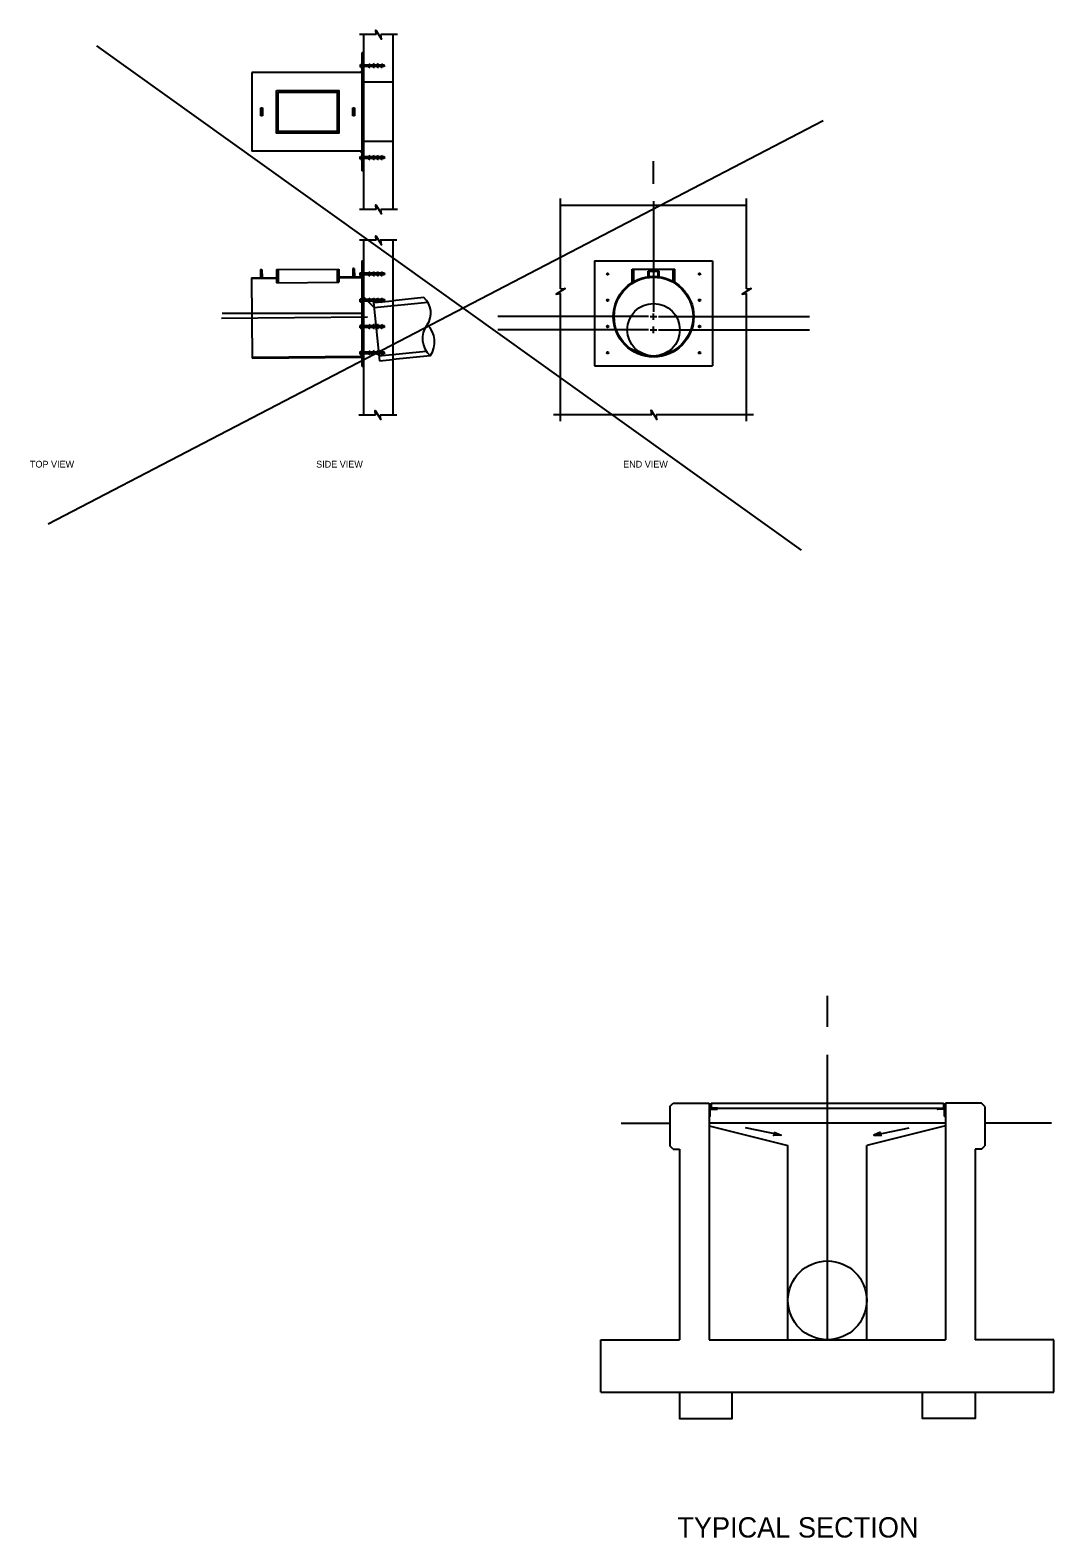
# Model space of a CAD drawing. Extents: x -531.6 to -454.3, y 353.9 to 412.6.
# Drawn here: x -480.25 to -454.26, y 354.81 to 393.07 of the extents above; entities that cross this region are included whole.
import ezdxf

# ---------------------------------------------------------------- set-up
doc = ezdxf.new("R2010")
doc.units = 0
for name, color, linetype in [('df_DETAIL', 7, 'Continuous'), ('df_NO-PLOT', 7, 'Continuous'), ('pp_PRESENTATION', 7, 'Continuous')]:
    doc.layers.add(name, color=color, linetype=linetype)

msp = doc.modelspace()

# ---------------------------------------------------------------- linework, layer by layer
at = {"layer": 'df_DETAIL'}
for p, q in [((-471.792, 392.953), (-471.792, 388.52)), ((-471.042, 392.953), (-471.042, 388.52)), ((-478.57, 392.669), (-460.68, 379.874)), ((-471.872, 392.194), (-471.873, 392.192)), ((-471.873, 392.192), (-471.873, 392.132)), ((-471.87, 392.198), (-471.836, 392.198)), ((-471.87, 392.18), (-471.836, 392.18)), ((-471.835, 392.194), (-471.834, 392.192)), ((-471.834, 392.495), (-471.834, 389.495)), ((-471.792, 392.495), (-471.834, 392.495)), ((-471.834, 392.192), (-471.834, 392.132)), ((-471.265, 392.183), (-471.831, 392.183)), ((-471.617, 392.213), (-471.674, 392.183)), ((-471.513, 392.213), (-471.569, 392.183)), ((-471.409, 392.213), (-471.465, 392.183)), ((-471.305, 392.213), (-471.361, 392.183)), ((-471.25, 392.162), (-471.265, 392.183)), ((-474.625, 391.995), (-474.625, 389.995)), ((-471.834, 391.995), (-474.625, 391.995)), ((-474.615, 389.995), (-474.615, 391.995)), ((-471.877, 391.995), (-471.834, 392.038)), ((-471.872, 392.129), (-471.873, 392.132)), ((-471.87, 392.143), (-471.836, 392.143)), ((-471.87, 392.125), (-471.836, 392.125)), ((-471.835, 392.129), (-471.834, 392.132)), ((-471.265, 392.141), (-471.831, 392.141)), ((-471.617, 392.111), (-471.674, 392.141)), ((-471.513, 392.111), (-471.569, 392.141)), ((-471.409, 392.111), (-471.465, 392.141)), ((-471.305, 392.111), (-471.361, 392.141)), ((-471.25, 392.162), (-471.265, 392.141)), ((-471.042, 391.745), (-471.792, 391.745)), ((-474.396, 391.099), (-474.355, 391.099)), ((-474.396, 390.891), (-474.396, 391.099)), ((-474.355, 391.099), (-474.355, 390.891)), ((-472.063, 391.099), (-472.021, 391.099)), ((-472.063, 390.891), (-472.063, 391.099)), ((-472.021, 391.099), (-472.021, 390.891)), ((-479.792, 380.541), (-460.124, 390.777)), ((-474.355, 390.891), (-474.396, 390.891)), ((-472.021, 390.891), (-472.063, 390.891)), ((-471.834, 389.995), (-474.625, 389.995)), ((-471.877, 389.995), (-471.834, 389.952)), ((-471.042, 390.245), (-471.792, 390.245)), ((-471.872, 389.861), (-471.873, 389.858)), ((-471.873, 389.798), (-471.873, 389.858)), ((-471.872, 389.796), (-471.873, 389.798)), ((-471.87, 389.865), (-471.836, 389.865)), ((-471.87, 389.847), (-471.836, 389.847)), ((-471.87, 389.81), (-471.836, 389.81)), ((-471.87, 389.792), (-471.836, 389.792)), ((-471.835, 389.861), (-471.834, 389.858)), ((-471.835, 389.796), (-471.834, 389.798)), ((-471.834, 389.798), (-471.834, 389.858)), ((-471.265, 389.849), (-471.831, 389.849)), ((-471.265, 389.808), (-471.831, 389.808)), ((-471.617, 389.879), (-471.674, 389.849)), ((-471.617, 389.778), (-471.674, 389.808)), ((-471.513, 389.879), (-471.569, 389.849)), ((-471.513, 389.778), (-471.569, 389.808)), ((-471.409, 389.879), (-471.465, 389.849)), ((-471.409, 389.778), (-471.465, 389.808)), ((-471.305, 389.879), (-471.361, 389.849)), ((-471.305, 389.778), (-471.361, 389.808)), ((-471.25, 389.828), (-471.265, 389.849)), ((-471.25, 389.828), (-471.265, 389.808)), ((-464.426, 389.168), (-464.426, 389.743)), ((-471.792, 389.495), (-471.834, 389.495)), ((-466.785, 388.63), (-462.067, 388.63)), ((-464.426, 388.727), (-464.426, 385.923)), ((-471.792, 387.734), (-471.792, 383.301)), ((-471.042, 387.734), (-471.042, 383.301)), ((-471.834, 387.21), (-471.834, 384.543)), ((-471.834, 387.21), (-471.792, 387.21)), ((-471.792, 387.21), (-471.792, 384.543)), ((-465.926, 387.214), (-465.926, 384.547)), ((-465.926, 387.214), (-462.926, 387.214)), ((-462.926, 387.214), (-462.926, 384.547)), ((-474.408, 386.996), (-474.367, 386.997)), ((-474.408, 386.996), (-474.406, 386.787)), ((-474.367, 386.997), (-474.364, 386.788)), ((-474.001, 386.99), (-472.417, 387.005)), ((-474.001, 386.99), (-473.997, 386.656)), ((-473.959, 386.992), (-473.956, 386.657)), ((-472.459, 387.005), (-472.456, 386.672)), ((-472.417, 387.005), (-472.414, 386.672)), ((-472.065, 387.02), (-472.063, 386.811)), ((-472.024, 387.02), (-472.065, 387.02)), ((-472.024, 387.02), (-472.021, 386.811)), ((-471.872, 386.909), (-471.873, 386.906)), ((-471.873, 386.847), (-471.873, 386.906)), ((-471.872, 386.844), (-471.873, 386.847)), ((-471.87, 386.913), (-471.836, 386.913)), ((-471.87, 386.895), (-471.836, 386.895)), ((-471.87, 386.858), (-471.836, 386.858)), ((-471.87, 386.84), (-471.836, 386.84)), ((-471.834, 386.909), (-471.834, 386.906)), ((-471.834, 386.847), (-471.834, 386.906)), ((-471.834, 386.844), (-471.834, 386.847)), ((-471.265, 386.897), (-471.831, 386.897)), ((-471.265, 386.856), (-471.831, 386.856)), ((-471.617, 386.927), (-471.673, 386.897)), ((-471.617, 386.826), (-471.673, 386.856)), ((-471.513, 386.927), (-471.569, 386.897)), ((-471.513, 386.826), (-471.569, 386.856)), ((-471.408, 386.927), (-471.465, 386.897)), ((-471.408, 386.826), (-471.465, 386.856)), ((-471.304, 386.927), (-471.361, 386.897)), ((-471.304, 386.826), (-471.361, 386.856)), ((-471.25, 386.876), (-471.265, 386.897)), ((-471.25, 386.876), (-471.265, 386.856)), ((-464.967, 386.998), (-463.884, 386.998)), ((-464.967, 386.639), (-464.967, 386.998)), ((-464.926, 386.664), (-464.926, 386.998)), ((-464.564, 386.81), (-464.564, 386.948)), ((-464.564, 386.948), (-464.288, 386.948)), ((-464.542, 386.792), (-464.542, 386.948)), ((-464.309, 386.792), (-464.309, 386.948)), ((-464.288, 386.81), (-464.288, 386.948)), ((-463.926, 386.664), (-463.926, 386.998)), ((-463.884, 386.664), (-463.884, 386.998)), ((-474.635, 386.786), (-473.999, 386.792)), ((-474.635, 386.786), (-474.615, 384.744)), ((-474.635, 386.765), (-473.998, 386.771)), ((-473.997, 386.656), (-472.414, 386.672)), ((-472.415, 386.808), (-471.834, 386.814)), ((-472.415, 386.787), (-471.834, 386.793)), ((-471.872, 386.242), (-471.873, 386.24)), ((-471.873, 386.18), (-471.873, 386.24)), ((-471.872, 386.177), (-471.873, 386.18)), ((-471.87, 386.246), (-471.836, 386.246)), ((-471.87, 386.228), (-471.836, 386.228)), ((-471.87, 386.192), (-471.836, 386.192)), ((-471.87, 386.173), (-471.836, 386.173)), ((-471.834, 386.242), (-471.834, 386.24)), ((-471.834, 386.18), (-471.834, 386.24)), ((-471.834, 386.177), (-471.834, 386.18)), ((-471.265, 386.231), (-471.831, 386.231)), ((-471.265, 386.189), (-471.831, 386.189)), ((-471.792, 386.298), (-471.522, 386.028)), ((-471.617, 386.261), (-471.673, 386.231)), ((-471.617, 386.159), (-471.673, 386.189)), ((-471.513, 386.261), (-471.569, 386.231)), ((-471.513, 386.159), (-471.569, 386.189)), ((-471.534, 386.152), (-471.042, 386.201)), ((-471.534, 386.152), (-471.387, 384.676)), ((-471.522, 386.028), (-470.157, 386.164)), ((-471.408, 386.261), (-471.465, 386.231)), ((-471.408, 386.159), (-471.465, 386.189)), ((-471.304, 386.261), (-471.361, 386.231)), ((-471.304, 386.159), (-471.361, 386.189)), ((-471.25, 386.21), (-471.265, 386.231)), ((-471.25, 386.21), (-471.265, 386.189)), ((-470.255, 386.28), (-471.042, 386.201)), ((-475.394, 385.758), (-471.687, 385.795)), ((-471.834, 385.876), (-475.377, 385.876)), ((-464.551, 385.798), (-468.382, 385.798)), ((-464.509, 385.798), (-464.342, 385.798)), ((-464.426, 385.714), (-464.426, 385.881)), ((-464.301, 385.798), (-460.469, 385.798)), ((-471.872, 385.576), (-471.873, 385.573)), ((-471.873, 385.513), (-471.873, 385.573)), ((-471.872, 385.511), (-471.873, 385.513)), ((-471.87, 385.58), (-471.836, 385.58)), ((-471.87, 385.561), (-471.836, 385.561)), ((-471.87, 385.525), (-471.836, 385.525)), ((-471.87, 385.507), (-471.836, 385.507)), ((-471.834, 385.576), (-471.834, 385.573)), ((-471.834, 385.513), (-471.834, 385.573)), ((-471.834, 385.511), (-471.834, 385.513)), ((-471.265, 385.564), (-471.831, 385.564)), ((-471.265, 385.522), (-471.831, 385.522)), ((-471.617, 385.594), (-471.673, 385.564)), ((-471.617, 385.492), (-471.673, 385.522)), ((-471.513, 385.594), (-471.569, 385.564)), ((-471.513, 385.492), (-471.569, 385.522)), ((-471.408, 385.594), (-471.465, 385.564)), ((-471.408, 385.492), (-471.465, 385.522)), ((-471.304, 385.594), (-471.361, 385.564)), ((-471.304, 385.492), (-471.361, 385.522)), ((-471.25, 385.543), (-471.265, 385.564)), ((-471.25, 385.543), (-471.265, 385.522)), ((-464.551, 385.464), (-468.382, 385.464)), ((-464.509, 385.464), (-464.342, 385.464)), ((-464.426, 385.38), (-464.426, 385.547)), ((-464.301, 385.464), (-460.469, 385.464)), ((-471.872, 384.909), (-471.873, 384.906)), ((-471.873, 384.847), (-471.873, 384.906)), ((-471.87, 384.913), (-471.836, 384.913)), ((-471.834, 384.909), (-471.834, 384.906)), ((-471.834, 384.847), (-471.834, 384.906)), ((-471.617, 384.927), (-471.673, 384.897)), ((-471.513, 384.927), (-471.569, 384.897)), ((-471.408, 384.927), (-471.465, 384.897)), ((-471.399, 384.8), (-470.198, 384.92)), ((-471.304, 384.927), (-471.361, 384.897)), ((-474.615, 384.765), (-471.834, 384.793)), ((-474.615, 384.744), (-471.834, 384.772)), ((-471.872, 384.844), (-471.873, 384.847)), ((-471.87, 384.895), (-471.836, 384.895)), ((-471.87, 384.858), (-471.836, 384.858)), ((-471.87, 384.84), (-471.836, 384.84)), ((-471.834, 384.844), (-471.834, 384.847)), ((-471.834, 384.543), (-471.792, 384.543)), ((-471.265, 384.897), (-471.831, 384.897)), ((-471.265, 384.856), (-471.831, 384.856)), ((-471.617, 384.826), (-471.673, 384.856)), ((-471.513, 384.826), (-471.569, 384.856)), ((-471.408, 384.826), (-471.465, 384.856)), ((-471.387, 384.676), (-471.042, 384.71)), ((-471.304, 384.826), (-471.361, 384.856)), ((-471.25, 384.876), (-471.265, 384.897)), ((-471.25, 384.876), (-471.265, 384.856)), ((-470.1, 384.805), (-471.042, 384.71)), ((-465.926, 384.547), (-462.926, 384.547)), ((-460.014, 367.772), (-460.014, 368.562)), ((-460.014, 359.834), (-460.014, 367.067)), ((-464.014, 365.75), (-463.931, 365.834)), ((-463.931, 365.834), (-463.014, 365.834)), ((-463.014, 365.834), (-463.014, 359.834)), ((-462.962, 365.834), (-457.066, 365.834)), ((-462.962, 365.834), (-462.962, 365.709)), ((-457.066, 365.834), (-457.066, 365.709)), ((-457.014, 365.834), (-457.014, 359.834)), ((-456.097, 365.834), (-457.014, 365.834)), ((-456.014, 365.75), (-456.097, 365.834)), ((-464.014, 365.75), (-464.014, 364.751)), ((-463.014, 365.5), (-462.998, 365.5)), ((-462.962, 365.709), (-457.066, 365.709)), ((-462.806, 365.693), (-462.806, 365.709)), ((-457.222, 365.693), (-457.222, 365.709)), ((-457.014, 365.5), (-457.029, 365.5)), ((-456.014, 365.75), (-456.014, 364.751)), ((-465.249, 365.334), (-464.6, 365.334)), ((-457.014, 365.334), (-463.014, 365.334)), ((-463.014, 365.261), (-461.014, 364.761)), ((-461.19, 365.022), (-462.093, 365.21)), ((-457.014, 365.261), (-459.014, 364.761)), ((-458.838, 365.022), (-457.934, 365.21)), ((-454.323, 365.334), (-455.428, 365.334)), ((-463.931, 364.668), (-464.014, 364.751)), ((-463.931, 364.668), (-463.764, 364.668)), ((-463.764, 364.668), (-463.764, 359.834)), ((-461.014, 359.834), (-461.014, 364.761)), ((-459.014, 359.834), (-459.014, 364.761)), ((-456.264, 364.668), (-456.264, 359.834)), ((-456.097, 364.668), (-456.264, 364.668)), ((-456.097, 364.668), (-456.014, 364.751)), ((-465.764, 358.501), (-465.764, 359.834)), ((-465.764, 359.834), (-463.764, 359.834)), ((-463.014, 359.834), (-457.014, 359.834)), ((-454.264, 359.834), (-456.264, 359.834)), ((-454.264, 358.501), (-454.264, 359.834)), ((-465.764, 358.501), (-454.264, 358.501))]:
    msp.add_line(p, q, dxfattribs=at)
for points in [[(-474, 391.537), (-472.417, 391.537), (-472.417, 390.453), (-474, 390.453)], [(-473.959, 391.495), (-472.459, 391.495), (-472.459, 390.495), (-473.959, 390.495)], [(-461.361, 365.099), (-461.19, 365.022), (-461.378, 365.019), (-461.369, 365.029), (-461.231, 365.03), (-461.357, 365.087), (-461.353, 365.075), (-461.273, 365.039), (-461.361, 365.038), (-461.352, 365.047), (-461.314, 365.048), (-461.349, 365.063), (-461.346, 365.054), (-461.378, 365.019), (-461.346, 365.054)], [(-461.361, 365.099), (-461.19, 365.022), (-461.378, 365.019), (-461.369, 365.029), (-461.231, 365.03), (-461.357, 365.087), (-461.353, 365.075), (-461.273, 365.039), (-461.361, 365.038), (-461.352, 365.047), (-461.314, 365.048), (-461.349, 365.063), (-461.346, 365.054), (-461.378, 365.019), (-461.346, 365.054)], [(-458.666, 365.099), (-458.838, 365.022), (-458.65, 365.019), (-458.658, 365.029), (-458.796, 365.03), (-458.671, 365.087), (-458.675, 365.075), (-458.755, 365.039), (-458.667, 365.038), (-458.676, 365.047), (-458.714, 365.048), (-458.679, 365.063), (-458.682, 365.054), (-458.65, 365.019), (-458.682, 365.054)], [(-458.666, 365.099), (-458.838, 365.022), (-458.65, 365.019), (-458.658, 365.029), (-458.796, 365.03), (-458.671, 365.087), (-458.675, 365.075), (-458.755, 365.039), (-458.667, 365.038), (-458.676, 365.047), (-458.714, 365.048), (-458.679, 365.063), (-458.682, 365.054), (-458.65, 365.019), (-458.682, 365.054)]]:
    msp.add_lwpolyline(points, close=True, dxfattribs=at)
for points in [[(-462.806, 365.709), (-463.014, 365.709)], [(-462.988, 365.511), (-462.988, 365.683), (-462.816, 365.683)], [(-457.222, 365.709), (-457.014, 365.709)], [(-457.04, 365.511), (-457.04, 365.683), (-457.212, 365.683)], [(-464.6, 365.334), (-464.014, 365.334)], [(-455.428, 365.334), (-456.014, 365.334)], [(-463.764, 358.501), (-463.764, 357.834), (-462.431, 357.834), (-462.431, 358.501)], [(-456.264, 358.501), (-456.264, 357.834), (-457.597, 357.834), (-457.597, 358.501)]]:
    msp.add_lwpolyline(points, dxfattribs=at)
for centre, radius in [((-465.592, 386.88), 0.0217), ((-464.426, 385.798), 1.022), ((-463.259, 386.88), 0.0217), ((-464.426, 385.798), 1.001), ((-465.592, 386.214), 0.0217), ((-464.426, 385.464), 0.667), ((-463.259, 386.214), 0.0217), ((-465.592, 385.547), 0.0217), ((-463.259, 385.547), 0.0217), ((-465.592, 384.88), 0.0217), ((-463.259, 384.88), 0.0217), ((-460.014, 360.834), 1)]:
    msp.add_circle(centre, radius, dxfattribs=at)
for centre, radius, start, end in [((-471.856, 392.189), 0.0173, 148.1092, 211.8908), ((-471.808, 392.162), 0.0651, 163.7398, 196.2602), ((-471.851, 392.189), 0.0173, 328.1092, 31.8908), ((-471.899, 392.162), 0.0651, 343.7398, 16.2602), ((-471.856, 392.134), 0.0173, 148.1092, 211.8908), ((-471.851, 392.134), 0.0173, 328.1092, 31.8908), ((-471.856, 389.856), 0.0173, 148.1092, 211.8908), ((-471.808, 389.828), 0.0651, 163.7398, 196.2602), ((-471.856, 389.801), 0.0173, 148.1092, 211.8908), ((-471.851, 389.856), 0.0173, 328.1092, 31.8908), ((-471.899, 389.828), 0.0651, 343.7398, 16.2602), ((-471.851, 389.801), 0.0173, 328.1092, 31.8908), ((-471.855, 386.904), 0.0173, 148.1092, 211.8908), ((-471.807, 386.876), 0.0651, 163.7398, 196.2602), ((-471.855, 386.849), 0.0173, 148.1092, 211.8908), ((-471.851, 386.904), 0.0173, 328.1092, 31.8908), ((-471.899, 386.876), 0.0651, 343.7398, 16.2602), ((-471.851, 386.849), 0.0173, 328.1092, 31.8908), ((-471.855, 386.237), 0.0173, 148.1092, 211.8908), ((-471.807, 386.21), 0.0651, 163.7398, 196.2602), ((-471.855, 386.182), 0.0173, 148.1092, 211.8908), ((-471.851, 386.237), 0.0173, 328.1092, 31.8908), ((-471.899, 386.21), 0.0651, 343.7398, 16.2602), ((-471.851, 386.182), 0.0173, 328.1092, 31.8908), ((-470.597, 385.893), 0.517, 324.4899, 48.5277), ((-471.855, 385.57), 0.0173, 148.1092, 211.8908), ((-471.807, 385.543), 0.0651, 163.7398, 196.2602), ((-471.855, 385.516), 0.0173, 148.1092, 211.8908), ((-471.851, 385.57), 0.0173, 328.1092, 31.8908), ((-471.899, 385.543), 0.0651, 343.7398, 16.2602), ((-471.851, 385.516), 0.0173, 328.1092, 31.8908), ((-469.701, 385.241), 0.591, 143.5111, 227.5488), ((-470.575, 385.156), 0.591, 323.5111, 47.5488), ((-471.855, 384.904), 0.0173, 148.1092, 211.8908), ((-471.851, 384.904), 0.0173, 328.1092, 31.8908), ((-471.807, 384.876), 0.0651, 163.7398, 196.2602), ((-471.855, 384.849), 0.0173, 148.1092, 211.8908), ((-471.899, 384.876), 0.0651, 343.7398, 16.2602), ((-471.851, 384.849), 0.0173, 328.1092, 31.8908), ((-462.998, 365.511), 0.0104, 270, 360), ((-462.816, 365.693), 0.0104, 270, 360), ((-457.212, 365.693), 0.0104, 180, 270), ((-457.029, 365.511), 0.0104, 180, 270)]:
    msp.add_arc(centre, radius, start, end, dxfattribs=at)
for centre, major_axis, start_param, end_param in [((-471.831, 392.186), (0, -0.00347), 4.712389, 6.283185), ((-471.831, 392.137), (0, 0.00347), 0, 1.570796), ((-471.831, 389.853), (0, -0.00347), 4.712389, 6.283185), ((-471.831, 389.804), (0, -0.00347), 3.141593, 4.712389), ((-471.831, 386.901), (0, -0.00347), 4.712389, 6.283185), ((-471.831, 386.852), (0, -0.00347), 3.141593, 4.712389), ((-471.831, 386.234), (0, -0.00347), 4.712389, 6.283185), ((-471.831, 386.185), (0, -0.00347), 3.141593, 4.712389), ((-471.831, 385.567), (0, -0.00347), 4.712389, 6.283185), ((-471.831, 385.519), (0, -0.00347), 3.141593, 4.712389), ((-471.831, 384.901), (0, -0.00347), 4.712389, 6.283185), ((-471.831, 384.852), (0, -0.00347), 3.141593, 4.712389)]:
    msp.add_ellipse(centre, major_axis=major_axis, ratio=0.75, start_param=start_param, end_param=end_param, dxfattribs=at)
at = {"layer": 'pp_PRESENTATION'}
for p, q in [((-471.466, 392.953), (-471.891, 392.953)), ((-470.927, 392.953), (-471.352, 392.953)), ((-466.785, 386.499), (-466.785, 388.792)), ((-462.067, 386.499), (-462.067, 388.792)), ((-471.466, 388.52), (-471.891, 388.52)), ((-470.927, 388.52), (-471.352, 388.52)), ((-471.466, 387.734), (-471.89, 387.734)), ((-470.943, 387.734), (-471.368, 387.734)), ((-466.785, 383.143), (-466.785, 386.385)), ((-462.067, 383.143), (-462.067, 386.385)), ((-471.483, 383.301), (-471.907, 383.301)), ((-470.943, 383.301), (-471.368, 383.301)), ((-464.471, 383.305), (-466.965, 383.305)), ((-461.886, 383.305), (-464.357, 383.305))]:
    msp.add_line(p, q, dxfattribs=at)
for points in [[(-471.466, 392.953), (-471.48, 393.067), (-471.337, 392.839), (-471.352, 392.953)], [(-471.466, 388.52), (-471.48, 388.635), (-471.337, 388.406), (-471.352, 388.52)], [(-471.466, 387.734), (-471.48, 387.848), (-471.337, 387.62), (-471.351, 387.734)], [(-466.785, 386.499), (-466.67, 386.514), (-466.899, 386.371), (-466.785, 386.385)], [(-462.067, 386.499), (-461.952, 386.514), (-462.181, 386.371), (-462.067, 386.385)], [(-471.483, 383.301), (-471.497, 383.416), (-471.354, 383.187), (-471.368, 383.301)], [(-464.471, 383.305), (-464.486, 383.42), (-464.343, 383.191), (-464.357, 383.305)]]:
    msp.add_lwpolyline(points, dxfattribs=at)

# ---------------------------------------------------------------- texts
at = {"layer": 'df_NO-PLOT'}
for s, height, p in [('TOP VIEW', 0.1714, (-480.258, 381.967)), ('SIDE VIEW', 0.1714, (-472.992, 381.967)), ('END VIEW', 0.1714, (-465.198, 381.967)), ('TYPICAL SECTION', 0.51526, (-463.825, 354.814))]:
    msp.add_text(s, height=height, dxfattribs=at).set_placement(p)

doc.saveas('drawing.dxf')
